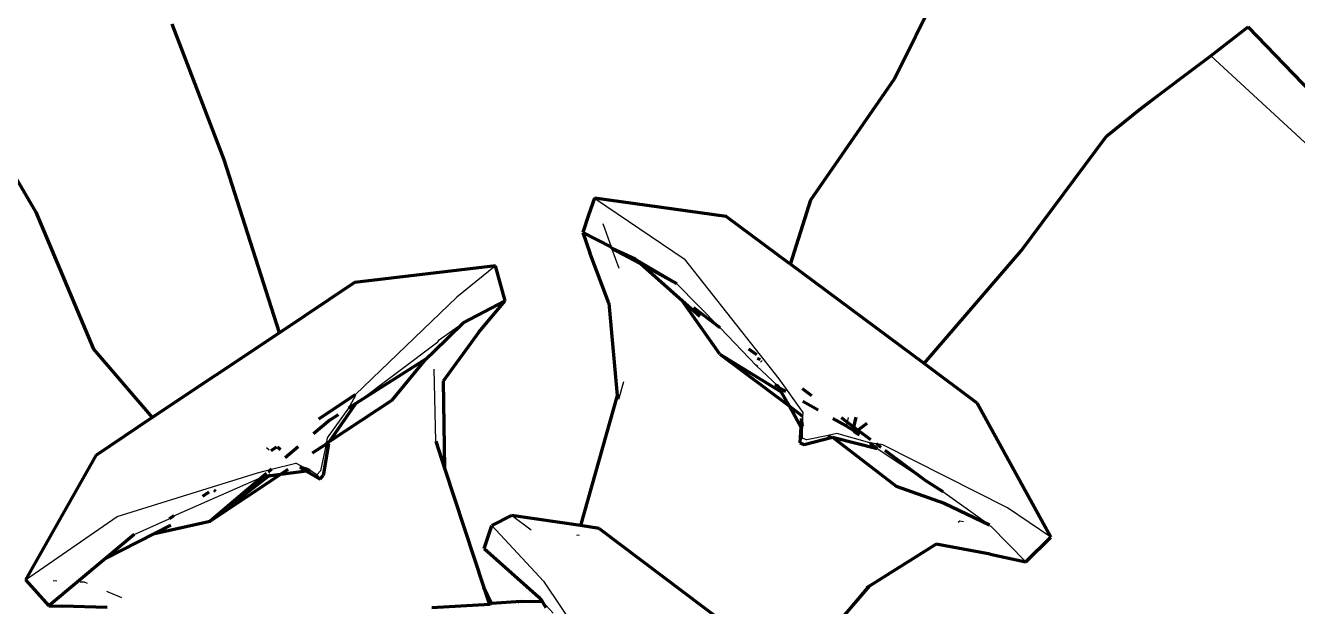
# Model space of a CAD drawing. Header units: millimetres. Extents: x 4307 to 31003, y 2809 to 20009.
# Drawn here: x 9833.4 to 9884.6, y 9364.9 to 9388.2 of the extents above; entities that cross this region are included whole.
import ezdxf

# ---------------------------------------------------------------- set-up
doc = ezdxf.new("R2010")
doc.units = ezdxf.units.MM
doc.layers.add('ProfileEdges', color=7, linetype='Continuous')

msp = doc.modelspace()

# ---------------------------------------------------------------- linework, layer by layer
for p, q in [((9876.878, 9383.772), (9881.071, 9386.998)), ((9881.071, 9386.998), (9886.417, 9382.078)), ((9856.291, 9381.286), (9859.905, 9378.844)), ((9864.997, 9381.217), (9864.151, 9378.644)), ((9856.979, 9379.31), (9856.639, 9380.245)), ((9857.292, 9378.451), (9856.996, 9379.263)), ((9852.316, 9378.567), (9850.757, 9377.296)), ((9859.905, 9378.844), (9863.708, 9374.014)), ((9859.595, 9377.854), (9861.355, 9376.073)), ((9850.757, 9377.296), (9846.67, 9373.377)), ((9850.048, 9375.584), (9851.011, 9376.275)), ((9861.355, 9376.073), (9862.816, 9374.539)), ((9846.7, 9373.03), (9849.995, 9375.51)), ((9849.995, 9375.51), (9850.048, 9375.584)), ((9849.84, 9375.061), (9849.839, 9375.123)), ((9849.922, 9371.509), (9849.855, 9374.412)), ((9862.816, 9374.539), (9863.664, 9373.737)), ((9863.036, 9374.749), (9862.968, 9374.692)), ((9857.274, 9373.203), (9857.475, 9373.915)), ((9863.708, 9374.014), (9864.67, 9372.668)), ((9846.671, 9373.317), (9846.406, 9372.844)), ((9846.67, 9373.377), (9846.671, 9373.317)), ((9846.406, 9372.844), (9845.556, 9371.648)), ((9864.665, 9372.513), (9864.654, 9372.117)), ((9864.67, 9372.668), (9864.665, 9372.513)), ((9866.45, 9372.282), (9866.41, 9372.124)), ((9866.495, 9372.459), (9866.45, 9372.282)), ((9864.651, 9371.993), (9864.641, 9371.649)), ((9864.654, 9372.117), (9864.651, 9371.993)), ((9865.688, 9371.746), (9864.835, 9371.567)), ((9866.046, 9371.821), (9865.688, 9371.746)), ((9867.367, 9371.443), (9866.046, 9371.821)), ((9843.109, 9371.263), (9843.219, 9371.159)), ((9845.505, 9371.396), (9845.285, 9370.319)), ((9845.556, 9371.648), (9845.505, 9371.396)), ((9864.555, 9371.441), (9864.641, 9371.649)), ((9864.641, 9371.649), (9864.835, 9371.567)), ((9867.632, 9371.403), (9867.367, 9371.443)), ((9867.893, 9371.364), (9867.632, 9371.403)), ((9867.662, 9371.211), (9869.568, 9369.963)), ((9872.904, 9368.838), (9867.893, 9371.364)), ((9837.11, 9368.485), (9842.748, 9370.237)), ((9842.748, 9370.237), (9843.311, 9370.38)), ((9843.311, 9370.38), (9844.284, 9370.626)), ((9844.756, 9370.368), (9844.284, 9370.626)), ((9845.137, 9370.159), (9844.868, 9370.33)), ((9845.285, 9370.319), (9845.137, 9370.159)), ((9845.137, 9370.159), (9845.268, 9369.985)), ((9839.381, 9368.515), (9842.947, 9370.079)), ((9870.305, 9369.483), (9872.175, 9368.148)), ((9874.637, 9367.647), (9872.904, 9368.838)), ((9833.427, 9365.934), (9837.11, 9368.485)), ((9837.785, 9367.758), (9839.201, 9368.394)), ((9854.251, 9365.884), (9852.175, 9368.123)), ((9853.753, 9367.94), (9852.959, 9368.519)), ((9870.921, 9368.261), (9870.988, 9368.304)), ((9870.988, 9368.304), (9871.135, 9368.279)), ((9872.194, 9368.103), (9872.175, 9368.148)), ((9872.194, 9368.103), (9872.225, 9368.098)), ((9873.643, 9366.659), (9872.225, 9368.098)), ((9834.685, 9365.887), (9834.528, 9365.894)), ((9835.797, 9365.842), (9835.62, 9365.849)), ((9835.918, 9365.791), (9835.797, 9365.842)), ((9854.251, 9365.884), (9856.559, 9362.45)), ((9864.084, 9361.908), (9867.232, 9365.609)), ((9837.295, 9365.211), (9836.693, 9365.465)), ((9853.229, 9365.016), (9853.35, 9365.069)), ((9854.195, 9365.083), (9854.63, 9364.598)), ((9852.085, 9364.951), (9852.044, 9365.031))]:
    msp.add_line(p, q)
at = {"layer": 'ProfileEdges', "lineweight": 211}
for p, q in [((9870.735, 9390.859), (9868.355, 9386.083)), ((9841.41, 9382.822), (9839.319, 9388.283)), ((9881.071, 9386.998), (9882.574, 9388.169)), ((9887.56, 9382.99), (9882.574, 9388.169)), ((9878.27, 9384.899), (9881.071, 9386.998)), ((9864.997, 9381.217), (9868.355, 9386.083)), ((9831.2, 9385.221), (9833.834, 9380.721)), ((9876.878, 9383.772), (9878.27, 9384.899)), ((9873.454, 9379.168), (9876.878, 9383.772)), ((9843.634, 9375.874), (9841.41, 9382.822)), ((9856.291, 9381.286), (9856.059, 9380.598)), ((9861.59, 9380.549), (9856.291, 9381.286)), ((9864.175, 9378.627), (9864.997, 9381.217)), ((9833.834, 9380.721), (9836.159, 9375.213)), ((9856.059, 9380.598), (9855.831, 9379.895)), ((9864.151, 9378.644), (9861.59, 9380.549)), ((9855.831, 9379.895), (9856.104, 9379.09)), ((9856.979, 9379.31), (9855.831, 9379.895)), ((9856.867, 9377.061), (9856.104, 9379.09)), ((9856.996, 9379.263), (9856.979, 9379.31)), ((9857.93, 9378.825), (9856.996, 9379.263)), ((9858.128, 9378.649), (9856.996, 9379.263)), ((9869.544, 9374.634), (9873.454, 9379.168)), ((9852.316, 9378.567), (9846.647, 9377.885)), ((9852.707, 9377.151), (9852.316, 9378.567)), ((9857.93, 9378.825), (9859.595, 9377.854)), ((9858.128, 9378.649), (9857.93, 9378.825)), ((9859.836, 9377.139), (9858.128, 9378.649)), ((9859.595, 9377.854), (9858.128, 9378.649)), ((9864.175, 9378.627), (9864.151, 9378.644)), ((9869.544, 9374.634), (9864.175, 9378.627)), ((9846.647, 9377.885), (9843.634, 9375.874)), ((9852.707, 9377.151), (9851.011, 9376.275)), ((9851.641, 9375.892), (9852.707, 9377.151)), ((9856.867, 9377.061), (9857.207, 9373.345)), ((9861.337, 9375.007), (9859.836, 9377.139)), ((9860.527, 9376.528), (9859.836, 9377.139)), ((9861.355, 9376.073), (9860.289, 9376.866)), ((9843.634, 9375.874), (9838.515, 9372.457)), ((9849.839, 9375.123), (9851.011, 9376.275)), ((9851.641, 9375.892), (9850.212, 9373.924)), ((9836.159, 9375.213), (9838.515, 9372.457)), ((9849.534, 9374.823), (9846.7, 9373.03)), ((9848.165, 9373.166), (9849.534, 9374.823)), ((9849.534, 9374.823), (9849.839, 9375.123)), ((9861.337, 9375.007), (9864.13, 9372.914)), ((9861.337, 9375.007), (9863.798, 9373.501)), ((9862.828, 9374.977), (9862.506, 9375.217)), ((9862.895, 9374.775), (9862.926, 9374.87)), ((9862.816, 9374.539), (9862.83, 9374.581)), ((9871.681, 9373.045), (9869.544, 9374.634)), ((9850.212, 9373.924), (9850.269, 9370.424)), ((9863.664, 9373.737), (9863.544, 9373.759)), ((9863.725, 9373.657), (9863.664, 9373.737)), ((9846.67, 9373.377), (9845.205, 9372.4)), ((9857.207, 9373.345), (9855.735, 9368.117)), ((9863.984, 9373.51), (9863.725, 9373.657)), ((9863.798, 9373.501), (9863.725, 9373.657)), ((9863.798, 9373.501), (9863.879, 9373.451)), ((9864.13, 9372.914), (9863.798, 9373.501)), ((9865.035, 9373.335), (9864.664, 9373.611)), ((9848.165, 9373.166), (9845.649, 9371.492)), ((9845.649, 9371.492), (9846.7, 9373.03)), ((9846.7, 9373.03), (9846.406, 9372.844)), ((9864.13, 9372.914), (9864.665, 9372.513)), ((9864.594, 9372.093), (9864.13, 9372.914)), ((9864.667, 9373.121), (9865.29, 9372.765)), ((9874.637, 9367.647), (9871.681, 9373.045)), ((9838.515, 9372.457), (9836.244, 9370.941)), ((9845.671, 9372.375), (9845.002, 9371.809)), ((9845.671, 9372.375), (9846.007, 9372.59)), ((9864.614, 9372.424), (9864.594, 9372.093)), ((9864.654, 9372.117), (9864.614, 9372.424)), ((9865.881, 9372.427), (9866.41, 9372.124)), ((9866.45, 9372.282), (9866.231, 9372.445)), ((9866.728, 9372.075), (9866.45, 9372.282)), ((9866.728, 9372.075), (9866.821, 9372.476)), ((9866.889, 9371.956), (9867.257, 9372.239)), ((9864.594, 9372.093), (9864.555, 9371.441)), ((9864.651, 9371.993), (9864.594, 9372.093)), ((9865.688, 9371.746), (9865.811, 9371.654)), ((9866.41, 9372.124), (9866.701, 9371.958)), ((9866.701, 9371.958), (9866.728, 9372.075)), ((9866.701, 9371.958), (9866.771, 9371.866)), ((9866.889, 9371.956), (9866.728, 9372.075)), ((9866.771, 9371.866), (9866.889, 9371.956)), ((9866.771, 9371.866), (9866.951, 9371.766)), ((9867.404, 9371.572), (9866.889, 9371.956)), ((9843.514, 9371.272), (9843.291, 9371.123)), ((9843.667, 9371.166), (9843.556, 9371.272)), ((9844.387, 9371.289), (9843.856, 9370.84)), ((9845.505, 9371.396), (9844.953, 9371.029)), ((9845.599, 9371.403), (9845.385, 9370.126)), ((9845.59, 9371.453), (9845.505, 9371.396)), ((9845.59, 9371.453), (9845.649, 9371.492)), ((9845.599, 9371.403), (9845.59, 9371.453)), ((9849.922, 9371.509), (9850.269, 9370.424)), ((9864.555, 9371.441), (9864.721, 9371.381)), ((9864.721, 9371.381), (9865.811, 9371.654)), ((9865.811, 9371.654), (9865.864, 9371.667)), ((9865.864, 9371.667), (9867.662, 9371.211)), ((9865.864, 9371.667), (9868.423, 9369.697)), ((9867.367, 9371.443), (9867.662, 9371.211)), ((9867.818, 9371.264), (9867.632, 9371.403)), ((9836.244, 9370.941), (9833.427, 9365.934)), ((9869.568, 9369.963), (9867.989, 9371.137)), ((9843.667, 9370.173), (9840.852, 9368.3)), ((9843.11, 9370.209), (9842.947, 9370.079)), ((9843.311, 9370.38), (9843.176, 9370.265)), ((9843.186, 9370.11), (9843.269, 9370.174)), ((9843.667, 9370.173), (9843.186, 9370.11)), ((9843.97, 9370.375), (9843.667, 9370.173)), ((9844.719, 9370.311), (9843.667, 9370.173)), ((9844.454, 9370.468), (9844.719, 9370.311)), ((9844.756, 9370.368), (9844.454, 9370.468)), ((9844.833, 9370.326), (9844.719, 9370.311)), ((9844.719, 9370.311), (9845.268, 9369.985)), ((9844.833, 9370.326), (9844.756, 9370.368)), ((9844.868, 9370.33), (9844.833, 9370.326)), ((9850.269, 9370.424), (9851.849, 9365.623)), ((9840.852, 9368.3), (9843.186, 9370.11)), ((9842.947, 9370.079), (9840.852, 9368.3)), ((9843.186, 9370.11), (9842.947, 9370.079)), ((9845.268, 9369.985), (9845.385, 9370.126)), ((9868.423, 9369.697), (9870.361, 9369.019)), ((9869.568, 9369.963), (9870.305, 9369.483)), ((9840.795, 9369.458), (9840.542, 9369.289)), ((9841.075, 9369.49), (9841.011, 9369.544)), ((9870.361, 9369.019), (9872.175, 9368.148)), ((9838.613, 9367.8), (9840.852, 9368.3)), ((9839.265, 9368.132), (9838.613, 9367.8)), ((9839.381, 9368.515), (9839.201, 9368.394)), ((9851.862, 9367.195), (9852.175, 9368.123)), ((9852.959, 9368.519), (9852.175, 9368.123)), ((9855.735, 9368.117), (9852.959, 9368.519)), ((9856.491, 9368.007), (9855.735, 9368.117)), ((9838.613, 9367.8), (9836.64, 9366.797)), ((9837.785, 9367.758), (9836.64, 9366.797)), ((9855.632, 9367.752), (9855.624, 9367.722)), ((9856.491, 9368.007), (9862.475, 9363.49)), ((9873.643, 9366.659), (9874.637, 9367.647)), ((9851.862, 9367.195), (9854.056, 9365.238)), ((9870.03, 9367.366), (9867.372, 9365.697)), ((9872.205, 9366.97), (9870.03, 9367.366)), ((9836.64, 9366.797), (9834.36, 9364.886)), ((9872.205, 9366.97), (9873.643, 9366.659)), ((9833.427, 9365.934), (9834.36, 9364.886)), ((9852.162, 9364.986), (9851.849, 9365.623)), ((9851.849, 9365.623), (9852.044, 9365.031)), ((9864.084, 9361.908), (9867.372, 9365.697)), ((9867.372, 9365.697), (9867.232, 9365.609)), ((9853.35, 9365.069), (9852.162, 9364.986)), ((9853.35, 9365.069), (9854.195, 9365.083)), ((9854.056, 9365.238), (9854.195, 9365.083)), ((9854.356, 9364.816), (9854.195, 9365.083)), ((9834.36, 9364.886), (9834.901, 9364.878)), ((9836.705, 9364.829), (9834.901, 9364.878)), ((9852.085, 9364.951), (9849.752, 9364.818)), ((9852.162, 9364.986), (9852.085, 9364.951)), ((9852.177, 9364.956), (9852.162, 9364.986))]:
    msp.add_line(p, q, dxfattribs=at)

doc.saveas('drawing.dxf')
